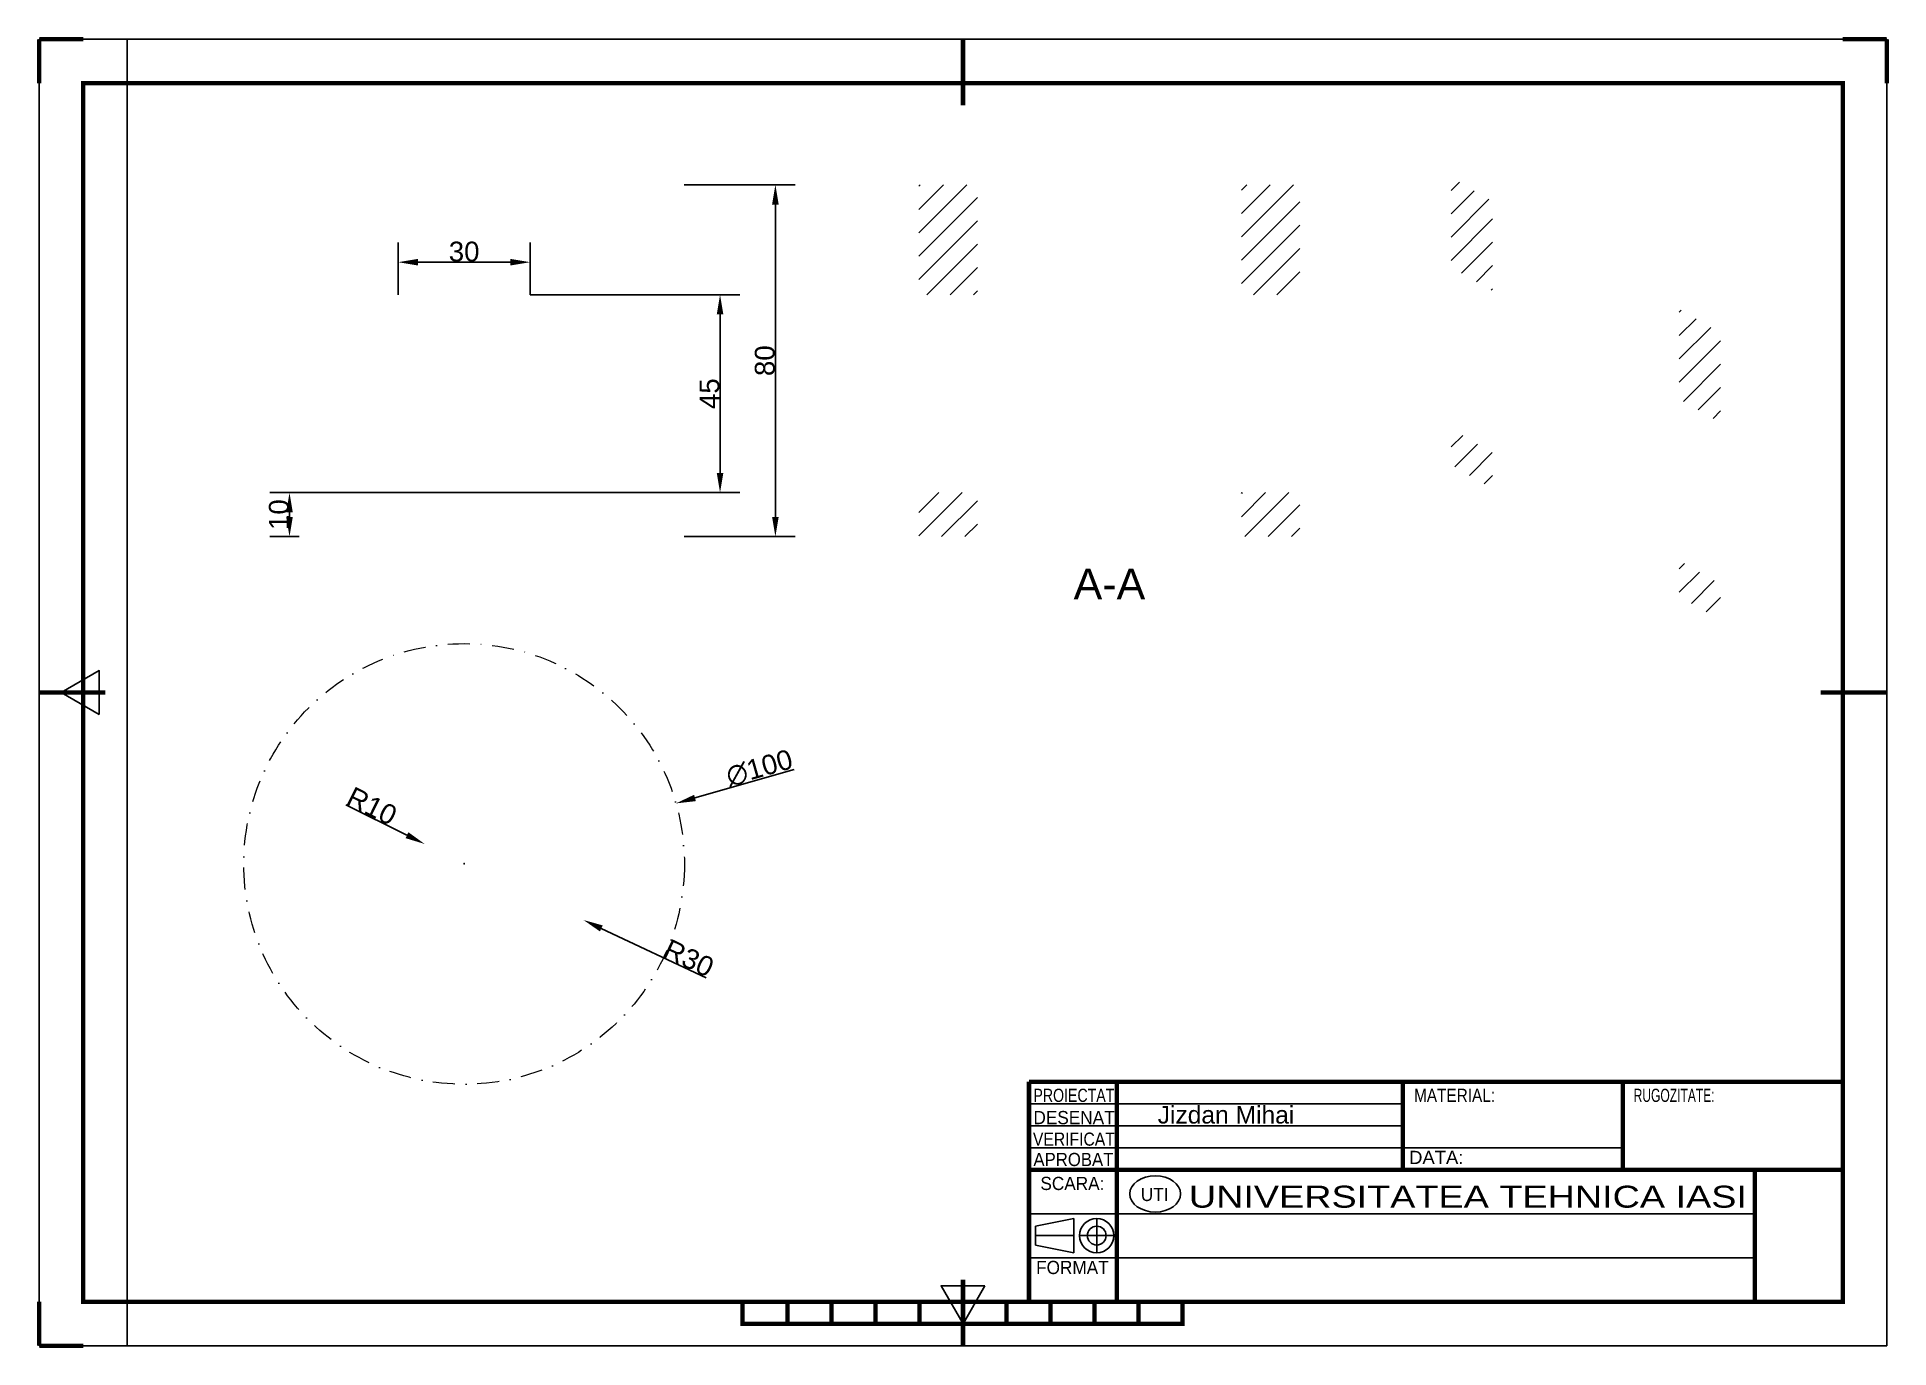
# Paper-space layout 'Layout1' of a CAD drawing. Header units: inches, sheet in millimetres. Extents: x 0 to 420, y 0 to 298.
import ezdxf
from ezdxf.enums import TextEntityAlignment as Align

# ---------------------------------------------------------------- set-up
doc = ezdxf.new("R2010")
doc.units = ezdxf.units.IN
doc.header["$LTSCALE"] = 10
doc.header["$MEASUREMENT"] = 0
doc.linetypes.add('DASHDOT', pattern=[1, 0.5, -0.25, 0, -0.25])
for name, color, linetype, lineweight in [('axe', 240, 'DASHDOT', 20), ('MD_Annotation', 7, 'Continuous', 25), ('MD_Hatching', 7, 'Continuous', 25)]:
    doc.layers.add(name, color=color, linetype=linetype, lineweight=lineweight)
doc.layers.add('FORMAT', color=222, linetype='Continuous')
doc.styles.get("Standard").update_dxf_attribs({"font": 'arial.ttf'})
doc.styles.add('Text 4.5', font='arial.ttf')
doc.dimstyles.new('Cote 4.5', dxfattribs={"dimtxt": 4.5, "dimasz": 4.5, "dimexe": 4.5, "dimexo": 0, "dimgap": 0.09, "dimtad": 1, "dimdec": 0, "dimzin": 0, "dimdsep": 46, "dimtxsty": 'Text 4.5', "dimcen": 0.09, "dimadec": 0, "dimazin": 0, "dimtfac": 1, "dimtdec": 0, "dimtofl": 0, "dimtmove": 0, "dimatfit": 0, "dimfxl": 1, "dimtolj": 1, "dimtzin": 0, "dimarcsym": 1})

# ---------------------------------------------------------------- blocks, each defined once
blk = doc.blocks.new('*D19')
at = {"color": 0, "lineweight": -2, "transparency": 16777216}
for p, q in [((81.59, 238.93), (81.59, 250.82)), ((111.59, 238.93), (111.59, 250.82)), ((86.09, 246.32), (107.09, 246.32))]:
    blk.add_line(p, q, dxfattribs=at)
at = {"color": 0, "transparency": 16777216}
for points in [[(86.09, 247.07), (86.09, 245.57), (81.59, 246.32)], [(107.09, 247.07), (107.09, 245.57), (111.59, 246.32)]]:
    blk.add_solid(points, dxfattribs=at)
at = {"layer": 'Defpoints', "color": 0, "transparency": 16777216}
for p in [(111.59, 246.32), (81.59, 238.93), (111.59, 238.93)]:
    blk.add_point(p, dxfattribs=at)
at = {"color": 0, "transparency": 16777216, "insert": (96.59, 248.71), "char_height": 4.5, "attachment_point": 5, "style": 'Text 4.5'}
blk.add_mtext('\\A1;30', dxfattribs=at)
blk = doc.blocks.new('*D20')
at = {"color": 0, "lineweight": -2, "transparency": 16777216}
for p, q in [((111.59, 238.93), (159.27, 238.93)), ((154.77, 198.43), (154.77, 234.43)), ((96.59, 193.93), (159.27, 193.93))]:
    blk.add_line(p, q, dxfattribs=at)
at = {"color": 0, "transparency": 16777216}
for points in [[(154.02, 234.43), (155.52, 234.43), (154.77, 238.93)], [(154.02, 198.43), (155.52, 198.43), (154.77, 193.93)]]:
    blk.add_solid(points, dxfattribs=at)
at = {"layer": 'Defpoints', "color": 0, "transparency": 16777216}
for p in [(111.59, 238.93), (154.77, 238.93), (96.59, 193.93)]:
    blk.add_point(p, dxfattribs=at)
at = {"color": 0, "transparency": 16777216, "insert": (152.39, 216.43), "char_height": 4.5, "attachment_point": 5, "rotation": 90, "style": 'Text 4.5'}
blk.add_mtext('\\A1;45', dxfattribs=at)
blk = doc.blocks.new('*D21')
at = {"color": 0, "lineweight": -2, "transparency": 16777216}
for p, q in [((146.59, 263.93), (171.85, 263.93)), ((167.35, 259.43), (167.35, 188.43)), ((146.59, 183.93), (171.85, 183.93))]:
    blk.add_line(p, q, dxfattribs=at)
at = {"color": 0, "transparency": 16777216}
for points in [[(166.6, 259.43), (168.1, 259.43), (167.35, 263.93)], [(166.6, 188.43), (168.1, 188.43), (167.35, 183.93)]]:
    blk.add_solid(points, dxfattribs=at)
at = {"layer": 'Defpoints', "color": 0, "transparency": 16777216}
for p in [(146.59, 263.93), (146.59, 183.93), (167.35, 183.93)]:
    blk.add_point(p, dxfattribs=at)
at = {"color": 0, "transparency": 16777216, "insert": (164.96, 223.93), "char_height": 4.5, "attachment_point": 5, "rotation": 90, "style": 'Text 4.5'}
blk.add_mtext('\\A1;80', dxfattribs=at)
blk = doc.blocks.new('*D22')
at = {"color": 0, "lineweight": -2, "transparency": 16777216}
for p, q in [((96.59, 193.93), (52.39, 193.93)), ((56.89, 189.43), (56.89, 188.43)), ((59.09, 183.93), (52.39, 183.93))]:
    blk.add_line(p, q, dxfattribs=at)
at = {"color": 0, "transparency": 16777216}
for points in [[(56.14, 189.43), (57.64, 189.43), (56.89, 193.93)], [(56.14, 188.43), (57.64, 188.43), (56.89, 183.93)]]:
    blk.add_solid(points, dxfattribs=at)
at = {"layer": 'Defpoints', "color": 0, "transparency": 16777216}
for p in [(96.59, 193.93), (56.89, 183.93), (59.09, 183.93)]:
    blk.add_point(p, dxfattribs=at)
at = {"color": 0, "transparency": 16777216, "insert": (54.5, 188.93), "char_height": 4.5, "attachment_point": 5, "rotation": 90, "style": 'Text 4.5'}
blk.add_mtext('\\A1;10', dxfattribs=at)
blk = doc.blocks.new('*D23')
at = {"color": 0, "lineweight": -2, "transparency": 16777216}
for p, q in [((83.6, 116.06), (69.68, 122.95)), ((96.5, 109.62), (96.68, 109.62)), ((96.59, 109.53), (96.59, 109.71))]:
    blk.add_line(p, q, dxfattribs=at)
at = {"color": 0, "transparency": 16777216}
blk.add_solid([(83.93, 116.73), (83.27, 115.39), (87.63, 114.06)], dxfattribs=at)
at = {"layer": 'Defpoints', "color": 0, "transparency": 16777216}
for p in [(87.63, 114.06), (96.59, 109.62)]:
    blk.add_point(p, dxfattribs=at)
at = {"color": 0, "transparency": 16777216, "insert": (75.63, 122.67), "char_height": 4.5, "attachment_point": 5, "rotation": 333.6502, "style": 'Text 4.5'}
blk.add_mtext('\\A1;R10', dxfattribs=at)
blk = doc.blocks.new('*D24')
at = {"color": 0, "lineweight": -2, "transparency": 16777216}
for p, q in [((96.5, 109.62), (96.68, 109.62)), ((96.59, 109.53), (96.59, 109.71)), ((127.78, 94.87), (151.58, 83.61))]:
    blk.add_line(p, q, dxfattribs=at)
at = {"color": 0, "transparency": 16777216}
blk.add_solid([(128.1, 95.55), (127.46, 94.19), (123.71, 96.79)], dxfattribs=at)
at = {"layer": 'Defpoints', "color": 0, "transparency": 16777216}
for p in [(96.59, 109.62), (123.71, 96.79)]:
    blk.add_point(p, dxfattribs=at)
at = {"color": 0, "transparency": 16777216, "insert": (147.67, 88.1), "char_height": 4.5, "attachment_point": 5, "rotation": 334.6793, "style": 'Text 4.5'}
blk.add_mtext('\\A1;R30', dxfattribs=at)
blk = doc.blocks.new('*D25')
at = {"color": 0, "lineweight": -2, "transparency": 16777216}
for p, q in [((149.07, 124.53), (171.61, 130.97)), ((96.5, 109.53), (96.68, 109.53)), ((96.59, 109.44), (96.59, 109.62))]:
    blk.add_line(p, q, dxfattribs=at)
at = {"color": 0, "transparency": 16777216}
blk.add_solid([(148.87, 125.25), (149.28, 123.81), (144.74, 123.29)], dxfattribs=at)
at = {"layer": 'Defpoints', "color": 0, "transparency": 16777216}
for p in [(144.74, 123.29), (48.44, 95.77)]:
    blk.add_point(p, dxfattribs=at)
at = {"color": 0, "transparency": 16777216, "insert": (163.71, 131.32), "char_height": 4.5, "attachment_point": 5, "rotation": 15.9461, "style": 'Text 4.5'}
blk.add_mtext('\\A1;∅100', dxfattribs=at)

psp = doc.layouts.get("Layout1")

# ---------------------------------------------------------------- hatches: boundary and pattern name
at = {"layer": 'MD_Hatching'}
h = psp.add_hatch(dxfattribs=at)
h.set_pattern_fill('ANSI31', scale=30, style=0)
h.paths.add_polyline_path([(382.22, 173.08), (372.81, 178.51), (372.81, 170.34), (382.22, 164.91)], flags=0)
h.paths.add_polyline_path([(320.98, 245.18), (330.39, 239.75), (330.39, 260.16), (320.98, 265.59)], flags=0)
h.paths.add_polyline_path([(320.98, 200.27), (330.39, 194.84), (330.39, 203), (320.98, 208.43)], flags=0)
h.paths.add_polyline_path([(372.81, 215.25), (382.22, 209.82), (382.22, 230.23), (372.81, 235.66)], flags=0)
h = psp.add_hatch(dxfattribs=at)
h.set_pattern_fill('ANSI31', scale=30, style=0)
h.paths.add_polyline_path([(286.59, 193.93), (273.29, 193.93), (273.29, 183.93), (286.59, 183.93)], flags=0)
h.paths.add_polyline_path([(199.99, 238.93), (213.29, 238.93), (213.29, 263.93), (199.99, 263.93)], flags=0)
h.paths.add_polyline_path([(199.99, 183.93), (213.29, 183.93), (213.29, 193.93), (199.99, 193.93)], flags=0)
h.paths.add_polyline_path([(273.29, 238.93), (286.59, 238.93), (286.59, 263.93), (273.29, 263.93)], flags=0)

# ---------------------------------------------------------------- linework, layer by layer
at = {"layer": 'axe'}
psp.add_circle((96.59, 109.53), 50.08, dxfattribs=at)
at = {"layer": 'FORMAT'}
for p, q in [((420, 297), (0, 297)), ((0, 297), (0, 0)), ((20, 0), (20, 297)), ((420, 0), (420, 297)), ((245, 60), (270, 60)), ((225, 55), (310, 55)), ((225, 50), (310, 50)), ((225, 45), (360, 45)), ((390, 30), (225, 30)), ((226.47, 27.18), (235.23, 28.93)), ((226.47, 25.04), (226.47, 27.18)), ((235.23, 28.93), (235.23, 25.04)), ((240.39, 28.93), (240.39, 21.14)), ((235.23, 25.04), (226.47, 25.04)), ((226.47, 25.04), (226.47, 22.9)), ((226.47, 22.9), (235.23, 21.14)), ((235.23, 21.14), (235.23, 25.04)), ((236.5, 25.04), (244.29, 25.04)), ((390, 20), (225, 20)), ((420, 0), (420, 10)), ((0, 0), (420, 0)), ((420, 0), (410, 0))]:
    psp.add_line(p, q, dxfattribs=at)
at = {"layer": 'FORMAT', "const_width": 1}
for points in [[(0, 297), (10, 297)], [(0, 297), (0, 287)], [(210, 297), (210, 282)], [(420, 297), (410, 297)], [(420, 297), (420, 287)], [(0, 148.5), (15, 148.5)], [(420, 148.5), (405, 148.5)], [(410, 60), (225, 60)], [(225, 60), (225, 10)], [(245, 60), (245, 10)], [(310, 60), (310, 40)], [(360, 60), (360, 40)], [(410, 40), (225, 40)], [(245, 40), (245, 10)], [(390, 10), (390, 40)], [(210, 0), (210, 15)], [(0, 0), (0, 10)], [(170.11, 10), (170.11, 5)], [(180.11, 10), (180.11, 5)], [(190.11, 10), (190.11, 5)], [(200.11, 10), (200.11, 5)], [(219.89, 10), (219.89, 5)], [(229.89, 10), (229.89, 5)], [(239.89, 10), (239.89, 5)], [(249.89, 10), (249.89, 5)], [(0, 0), (10, 0)]]:
    psp.add_lwpolyline(points, dxfattribs=at)
for points in [[(10, 10), (410, 10), (410, 287), (10, 287)], [(259.89, 10), (159.89, 10), (159.89, 5), (259.89, 5)]]:
    psp.add_lwpolyline(points, close=True, dxfattribs=at)
at = {"layer": 'FORMAT'}
for points in [[(13.66, 143.5), (13.66, 153.5), (5, 148.5)], [(215, 13.66), (205, 13.66), (210, 5)]]:
    psp.add_lwpolyline(points, close=True, dxfattribs=at)
for radius in [3.89, 2.14]:
    psp.add_circle((240.39, 25.04), radius, dxfattribs=at)
psp.add_ellipse((253.7, 34.51), major_axis=(5.78, 0), ratio=0.711276, dxfattribs=at)
for p in [(160.11, 10), (175.89, 10), (181.11, 10), (196.89, 10), (202.11, 10), (217.89, 10), (238.89, 10), (259.89, 10), (159.89, 5), (176.11, 5), (180.89, 5), (197.11, 5), (201.89, 5), (222.89, 5), (243.89, 5)]:
    psp.add_point(p, dxfattribs=at)

# ---------------------------------------------------------------- texts
at = {"color": 7, "insert": (254.26, 54.51), "char_height": 4, "attachment_point": 1}
psp.add_mtext_dynamic_manual_height_columns('Jizdan Mihai', width=65.2998, gutter_width=12.5, heights=[0], dxfattribs=at)
at = {"layer": 'FORMAT'}
for s, height, width, p, p2 in [('PROIECTAT', 3, 0.767422, (226.01, 55.43), (244.41, 55.43)), ('MATERIAL:', 3, 0.831948, (312.54, 55.43), (330.95, 55.43)), ('RUGOZITATE:', 3, 0.653315, (362.46, 55.43), (380.86, 55.43)), ('DESENAT', 3, 0.932608, (226.01, 50.37), (244.47, 50.37)), ('VERIFICAT', 3, 0.850963, (225.9, 45.47), (244.52, 45.47)), ('APROBAT', 3, 0.907987, (226.01, 40.85), (244.19, 40.85)), ('UNIVERSITATEA TEHNICA IASI', 5, 1.228775, (261.34, 31.39), (388.2, 31.39))]:
    psp.add_text(s, height=height, dxfattribs=dict(at, width=width)).set_placement(p, p2, align=Align.FIT)
psp.add_text('DATA:', height=3, dxfattribs=at).set_placement((311.42, 41.32))
at = {"layer": 'FORMAT', "width": 0.932608}
for s, p in [('SCARA:', (234.87, 34.5)), ('FORMAT', (234.87, 15.4))]:
    psp.add_text(s, height=3, dxfattribs=at).set_placement(p, align=Align.BOTTOM_CENTER)
psp.add_text('UTI', height=3, dxfattribs=at).set_placement((253.57, 34.39), align=Align.MIDDLE_CENTER)
at = {"layer": 'MD_Annotation', "color": 7, "insert": (243.29, 176.68), "char_height": 7, "width": 19.8158, "attachment_point": 2}
psp.add_mtext('A-A', dxfattribs=at)

# ---------------------------------------------------------------- dimensions: what is measured, and where the dimension line sits
for base, p1, p2, picture, middle in [((167.35, 183.93), (146.59, 263.93), (146.59, 183.93), '*D21', (164.96, 223.93)), ((154.77, 238.93), (96.59, 193.93), (111.59, 238.93), '*D20', (152.39, 216.43)), ((56.89, 183.93), (96.59, 193.93), (59.09, 183.93), '*D22', (54.5, 188.93))]:
    dim = psp.add_linear_dim(base=base, p1=p1, p2=p2, angle=90, dimstyle='Cote 4.5', override={"dimlfac": -1})
    dim.commit()
    dim.dimension.update_dxf_attribs({"geometry": picture, "text_midpoint": middle})
dim = psp.add_linear_dim(base=(111.59, 246.32), p1=(81.59, 238.93), p2=(111.59, 238.93), dimstyle='Cote 4.5', override={"dimlfac": -1})
dim.commit()
dim.dimension.update_dxf_attribs({"geometry": '*D19', "text_midpoint": (96.59, 248.71)})
dim = psp.add_diameter_dim_2p(p1=(48.44, 95.77), p2=(144.74, 123.29), dimstyle='Cote 4.5')
dim.commit()
dim.dimension.update_dxf_attribs({"geometry": '*D25', "text_midpoint": (164.4, 128.91), "dimtype": 163})
for mpoint, picture, middle in [((87.63, 114.06), '*D23', (74.57, 120.53)), ((123.71, 96.79), '*D24', (146.65, 85.94))]:
    dim = psp.add_radius_dim(center=(96.59, 109.62), mpoint=mpoint, dimstyle='Cote 4.5', override={"dimlfac": -1})
    dim.commit()
    dim.dimension.update_dxf_attribs({"geometry": picture, "text_midpoint": middle, "dimtype": 164})

doc.saveas('drawing.dxf')
